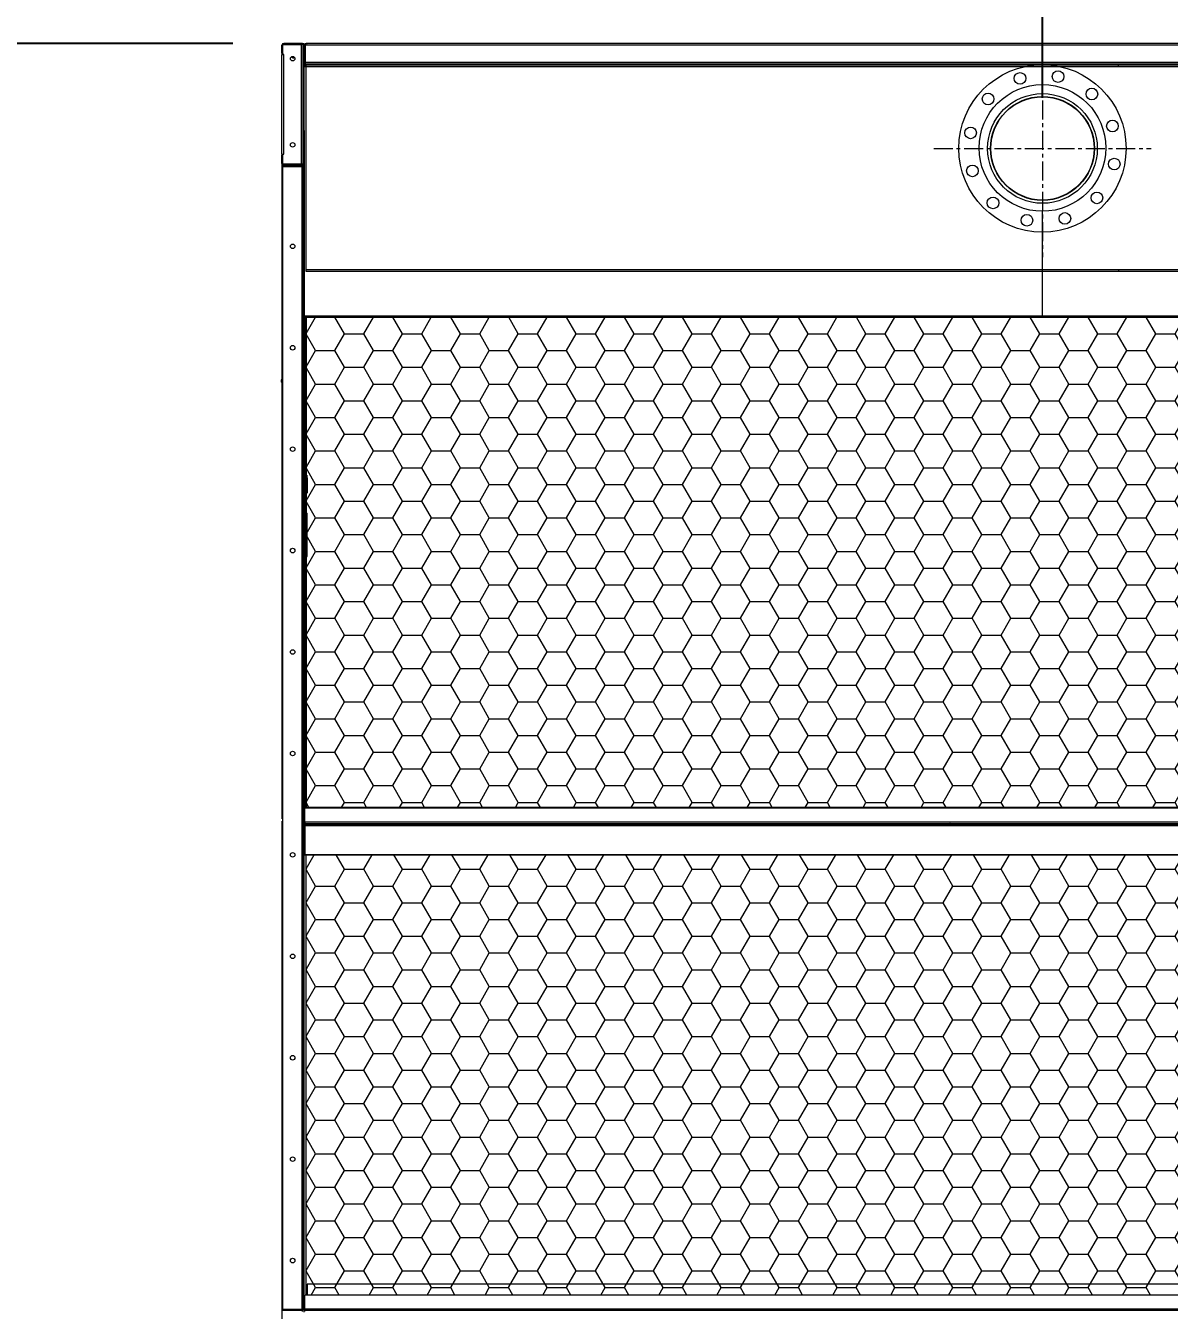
# Model space of a CAD drawing. Header units: millimetres. Extents: x 3692 to 33099, y 2878 to 23673.
# Drawn here: x 22514 to 24770, y 10119 to 12652 of the extents above; entities that cross this region are included whole.
import ezdxf

# ---------------------------------------------------------------- set-up
doc = ezdxf.new("R2010")
doc.units = ezdxf.units.MM
doc.linetypes.add('CENTER', pattern=[2, 1.25, -0.25, 0.25, -0.25])
doc.layers.add('center', color=1, linetype='CENTER')
doc.layers.add('냉각탑_dim', color=1, linetype='Continuous')
doc.styles.add('HY울릉도L', font='')
doc.styles.get('HY울릉도L').set_extended_font_data('HY울릉도L')
doc.dimstyles.new('성지DIM', dxfattribs={"dimtxt": 3.5, "dimasz": 3, "dimexe": 1, "dimexo": 2.5, "dimgap": 2, "dimtad": 1, "dimdec": 0, "dimzin": 3, "dimdsep": 46, "dimtxsty": 'HY울릉도L', "dimblk": 'ARCHTICK', "dimcen": -2, "dimclrd": 256, "dimclre": 256, "dimclrt": 7, "dimadec": 0, "dimazin": 0, "dimtfac": 1, "dimtdec": 0, "dimtofl": 0, "dimtmove": 0, "dimatfit": 3, "dimfxl": 1, "dimtolj": 1, "dimtzin": 0, "dimlwe": -1, "dimarcsym": 0})
pattern_1 = [(360, (-386679.848, -76944.73), (57.15, 32.9955677), [38.1, -76.2]), (120, (-386679.848, -76944.73), (-57.15, 32.995568), [38.1, -76.2]), (60, (-386679.848, -76944.73), (1e-07, 65.9911357), [-76.2, 38.1])]

# ---------------------------------------------------------------- blocks, each defined once
blk = doc.blocks.new('_ArchTick')
at = {"color": 0, "linetype": 'ByBlock', "const_width": 0.15}
blk.add_lwpolyline([(-0.5, -0.5), (0.5, 0.5)], dxfattribs=at)
blk = doc.blocks.new('*D329')
at = {"layer": 'Defpoints', "color": 0, "transparency": 16777216}
for p in [(23019.6, 13103.5), (23019.6, 12613.5), (24519.6, 12409.9)]:
    blk.add_point(p, dxfattribs=at)
at = {"layer": '냉각탑_dim', "transparency": 16777216}
for p, q in [((23019.6, 12713.5), (23019.6, 13143.5)), ((24519.6, 12509.9), (24519.6, 13143.5))]:
    blk.add_line(p, q, dxfattribs=at)
at = {"layer": '냉각탑_dim', "lineweight": -2, "transparency": 16777216}
blk.add_line((24519.6, 13103.5), (23019.6, 13103.5), dxfattribs=at)
at = {"layer": '냉각탑_dim', "lineweight": -2, "transparency": 16777216, "xscale": 120, "yscale": 120, "zscale": 120, "rotation": 180}
blk.add_blockref('_ArchTick', (23019.6, 13103.5), dxfattribs=at)
at = {"layer": '냉각탑_dim', "lineweight": -2, "transparency": 16777216, "xscale": 120, "yscale": 120, "zscale": 120}
blk.add_blockref('_ArchTick', (24519.6, 13103.5), dxfattribs=at)
at = {"layer": '냉각탑_dim', "color": 7, "transparency": 16777216, "insert": (23769.6, 13253.5), "char_height": 140, "attachment_point": 5, "style": 'HY울릉도L'}
blk.add_mtext('\\A1;1500', dxfattribs=at)
blk = doc.blocks.new('*D330')
at = {"layer": 'Defpoints', "color": 0, "transparency": 16777216}
for p in [(24519.6, 13103.5), (26019.6, 12615.2), (24519.6, 12409.9)]:
    blk.add_point(p, dxfattribs=at)
at = {"layer": '냉각탑_dim', "transparency": 16777216}
for p, q in [((24519.6, 12509.9), (24519.6, 13143.5)), ((26019.6, 12715.2), (26019.6, 13143.5))]:
    blk.add_line(p, q, dxfattribs=at)
at = {"layer": '냉각탑_dim', "lineweight": -2, "transparency": 16777216}
blk.add_line((26019.6, 13103.5), (24519.6, 13103.5), dxfattribs=at)
at = {"layer": '냉각탑_dim', "lineweight": -2, "transparency": 16777216, "xscale": 120, "yscale": 120, "zscale": 120, "rotation": 180}
blk.add_blockref('_ArchTick', (24519.6, 13103.5), dxfattribs=at)
at = {"layer": '냉각탑_dim', "lineweight": -2, "transparency": 16777216, "xscale": 120, "yscale": 120, "zscale": 120}
blk.add_blockref('_ArchTick', (26019.6, 13103.5), dxfattribs=at)
at = {"layer": '냉각탑_dim', "color": 7, "transparency": 16777216, "insert": (25269.6, 13253.5), "char_height": 140, "attachment_point": 5, "style": 'HY울릉도L'}
blk.add_mtext('\\A1;1500', dxfattribs=at)
blk = doc.blocks.new('*D338')
at = {"layer": 'Defpoints', "color": 0, "transparency": 16777216}
for p in [(23019.6, 13717.8), (23019.6, 12613.5), (26019.6, 12613.5)]:
    blk.add_point(p, dxfattribs=at)
at = {"layer": '냉각탑_dim', "transparency": 16777216}
for p, q in [((23019.6, 12713.5), (23019.6, 13757.8)), ((26019.6, 12713.5), (26019.6, 13757.8))]:
    blk.add_line(p, q, dxfattribs=at)
at = {"layer": '냉각탑_dim', "lineweight": -2, "transparency": 16777216}
blk.add_line((26019.6, 13717.8), (23019.6, 13717.8), dxfattribs=at)
at = {"layer": '냉각탑_dim', "lineweight": -2, "transparency": 16777216, "xscale": 120, "yscale": 120, "zscale": 120, "rotation": 180}
blk.add_blockref('_ArchTick', (23019.6, 13717.8), dxfattribs=at)
at = {"layer": '냉각탑_dim', "lineweight": -2, "transparency": 16777216, "xscale": 120, "yscale": 120, "zscale": 120}
blk.add_blockref('_ArchTick', (26019.6, 13717.8), dxfattribs=at)
at = {"layer": '냉각탑_dim', "color": 7, "transparency": 16777216, "insert": (24519.6, 13867.8), "char_height": 140, "attachment_point": 5, "style": 'HY울릉도L'}
blk.add_mtext('\\A1;3000', dxfattribs=at)
blk = doc.blocks.new('*D339')
at = {"layer": 'Defpoints', "color": 0, "transparency": 16777216}
for p in [(23023, 12616.9), (22289.1, 9616.9), (23023, 9616.9)]:
    blk.add_point(p, dxfattribs=at)
at = {"layer": '냉각탑_dim', "transparency": 16777216}
for p, q in [((22923, 12616.9), (22249.1, 12616.9)), ((22923, 9616.9), (22249.1, 9616.9))]:
    blk.add_line(p, q, dxfattribs=at)
at = {"layer": '냉각탑_dim', "lineweight": -2, "transparency": 16777216}
blk.add_line((22289.1, 12616.9), (22289.1, 9616.9), dxfattribs=at)
at = {"layer": '냉각탑_dim', "lineweight": -2, "transparency": 16777216, "xscale": 120, "yscale": 120, "zscale": 120}
for p, rotation in [((22289.1, 12616.9), 90), ((22289.1, 9616.9), 270)]:
    blk.add_blockref('_ArchTick', p, dxfattribs=dict(at, rotation=rotation))
at = {"layer": '냉각탑_dim', "color": 7, "transparency": 16777216, "insert": (22139.1, 11116.9), "char_height": 140, "attachment_point": 5, "rotation": 90, "style": 'HY울릉도L'}
blk.add_mtext('\\A1;3000', dxfattribs=at)
blk = doc.blocks.new('2')
at = {"lineweight": 20}
h = blk.add_hatch(dxfattribs=at)
h.set_pattern_fill('HONEY', scale=12)
h.set_pattern_definition(pattern_1)
h.paths.add_polyline_path([(23067, 12077.2), (23067, 11110.6), (25977.6, 11110.6), (25977.6, 12077.2)])
h = blk.add_hatch(dxfattribs=at)
h.set_pattern_fill('HONEY', scale=12)
h.set_pattern_definition(pattern_1)
h.paths.add_polyline_path([(23067, 11017.3), (23067, 10149), (25977.6, 10149), (25977.6, 11017.3)])
at = {"color": 7, "lineweight": 20, "ltscale": 0.014667}
for p, q in [((23058.2, 12616.9), (23023, 12616.9)), ((23023, 12616.9), (23058.2, 12616.9)), ((23058.2, 12614.9), (23023, 12614.9)), ((23023, 12378.9), (23058.2, 12378.9)), ((23058.2, 12378.9), (23023, 12378.9)), ((23023, 12376.9), (23058.2, 12376.9))]:
    blk.add_line(p, q, dxfattribs=at)
at = {"color": 7, "lineweight": 20, "ltscale": 0.000374085}
blk.add_line((23025, 12614), (23025, 12614.9), dxfattribs=at)
at = {"color": 7, "lineweight": 20, "ltscale": 0.000833263}
blk.add_line((23058.2, 12616.9), (23060.2, 12616.9), dxfattribs=at)
at = {"color": 7, "lineweight": 20, "ltscale": 0.000375}
for p, q in [((23058.2, 12614), (23058.2, 12614.9)), ((23064.8, 12573.2), (23064.8, 12574.1)), ((23058.2, 12379.8), (23058.2, 12378.9))]:
    blk.add_line(p, q, dxfattribs=at)
at = {"color": 7, "lineweight": 20, "ltscale": 0.001002}
for p, q in [((23060.6, 12614.9), (23058.2, 12614.9)), ((23060.6, 12378.9), (23058.2, 12378.9))]:
    blk.add_line(p, q, dxfattribs=at)
at = {"color": 7, "lineweight": 20, "ltscale": 0.000448698}
for p, q in [((23060.9, 12615.5), (23060.1, 12614.9)), ((23060.9, 12378.2), (23060.1, 12378.9))]:
    blk.add_line(p, q, dxfattribs=at)
at = {"color": 7, "lineweight": 20, "ltscale": 0.000272626}
blk.add_line((23060.2, 12616.9), (23060.2, 12616.2), dxfattribs=at)
at = {"color": 7, "lineweight": 20, "ltscale": 0.000736965}
blk.add_line((23062.9, 12615.2), (23061.2, 12615.2), dxfattribs=at)
at = {"color": 7, "lineweight": 20, "ltscale": 0.000414935}
for p, q in [((23062.6, 12615.9), (23061.9, 12615.2)), ((23065.3, 12615.2), (23064.6, 12615.9))]:
    blk.add_line(p, q, dxfattribs=at)
at = {"color": 7, "lineweight": 20, "ltscale": 0.000125672}
blk.add_line((23063.9, 12614.9), (23063.6, 12614.9), dxfattribs=at)
at = {"color": 7, "lineweight": 20, "ltscale": 0.00012559}
blk.add_line((23063.9, 12614.9), (23063.6, 12614.9), dxfattribs=at)
at = {"color": 7, "lineweight": 20, "ltscale": 0.000562231}
blk.add_line((23063.6, 12613.5), (23063.6, 12614.9), dxfattribs=at)
at = {"color": 7, "lineweight": 20, "ltscale": 0.001131}
blk.add_line((23065.3, 12613.5), (23065.3, 12616.2), dxfattribs=at)
at = {"color": 7, "lineweight": 20, "ltscale": 4.99865e-05}
blk.add_line((23066.9, 12616.9), (23067, 12616.9), dxfattribs=at)
at = {"color": 7, "lineweight": 20, "ltscale": 1.75167e-05}
blk.add_line((23067, 12616.9), (23067, 12616.9), dxfattribs=at)
at = {"color": 7, "lineweight": 20}
for p, q in [((25972.2, 12616.9), (23067, 12616.9)), ((25973.9, 12613.5), (23065.3, 12613.5)), ((23065.3, 12580.3), (25973.9, 12580.3)), ((23065.3, 12576.9), (25973.9, 12576.9)), ((23067, 12574.9), (25972.2, 12574.9)), ((23067, 12571.5), (25972.2, 12571.5)), ((24613.6, 12575.3), (23275.2, 12575.3)), ((23020.8, 12373.5), (23020.8, 10120.3)), ((23058.8, 12378.9), (23058.8, 10120.3)), ((23061.6, 12380.3), (23061.6, 10121.7)), ((25977.6, 12170.5), (23067, 12170.5)), ((25977.6, 12167.3), (23067, 12167.3)), ((23058.8, 12077.2), (25977.6, 12077.2)), ((23061.6, 12079.7), (25977.6, 12079.7)), ((25534, 11109), (23065.2, 11109)), ((25534, 11110.6), (23069.6, 11110.6)), ((23065, 11081.9), (25974.2, 11081.9)), ((23065, 11074.6), (25974.2, 11074.6)), ((23066.4, 11078.9), (25972.8, 11078.9)), ((23066.4, 11077.2), (25972.8, 11077.2)), ((23065, 11017.3), (25974.2, 11017.3)), ((23065, 11017.2), (25974.2, 11017.2)), ((25974.2, 11017), (23065, 11017)), ((25534, 10170.6), (23069.6, 10170.6)), ((25534, 10149), (23065.2, 10149)), ((23065, 10121.9), (25974.2, 10121.9)), ((23066.4, 10118.9), (25972.8, 10118.9))]:
    blk.add_line(p, q, dxfattribs=at)
at = {"color": 7, "lineweight": 20, "ltscale": 1.55221e-05}
blk.add_line((23067, 12616.9), (23067, 12616.9), dxfattribs=at)
at = {"color": 7, "lineweight": 20, "ltscale": 4.33485e-05}
blk.add_line((23068.9, 12616.9), (23069, 12616.9), dxfattribs=at)
at = {"color": 7, "lineweight": 20, "ltscale": 4.06755e-05}
blk.add_line((23068.9, 12616.9), (23069, 12616.9), dxfattribs=at)
at = {"color": 7, "lineweight": 20, "ltscale": 3.95576e-05}
blk.add_line((23068.9, 12616.9), (23069, 12616.9), dxfattribs=at)
at = {"color": 7, "lineweight": 20, "ltscale": 3.00579e-05}
blk.add_line((23069, 12616.9), (23069, 12616.9), dxfattribs=at)
at = {"color": 7, "lineweight": 20, "ltscale": 1.78003e-05}
blk.add_line((23069, 12616.9), (23069, 12616.9), dxfattribs=at)
at = {"color": 7, "lineweight": 20, "ltscale": 1.24791e-05}
blk.add_line((23069, 12616.9), (23069, 12616.9), dxfattribs=at)
at = {"color": 7, "lineweight": 20, "ltscale": 2.871e-05}
blk.add_line((23069, 12616.9), (23069, 12616.9), dxfattribs=at)
at = {"color": 7, "lineweight": 20, "ltscale": 0.006917}
for p, q in [((23019.6, 12596.9), (23019.6, 12613.5)), ((23019.6, 12596.9), (23019.6, 12613.5)), ((23019.6, 12396.9), (23019.6, 12380.3)), ((23019.6, 12380.3), (23019.6, 12396.9))]:
    blk.add_line(p, q, dxfattribs=at)
at = {"color": 7, "lineweight": 20, "ltscale": 0.000833333}
for p, q in [((23019.6, 12596.9), (23021.6, 12596.9)), ((23019.6, 12594.9), (23021.6, 12594.9)), ((23063.6, 12573.2), (23065.6, 12573.2)), ((23063.6, 12571.5), (23065.6, 12571.5)), ((23019.6, 12396.9), (23021.6, 12396.9)), ((23019.6, 12396.9), (23021.6, 12396.9)), ((23065.6, 11736.2), (23063.6, 11736.2)), ((23065.6, 11734.6), (23063.6, 11734.6))]:
    blk.add_line(p, q, dxfattribs=at)
at = {"color": 7, "lineweight": 20, "ltscale": 0.081667}
for p, q in [((23019.6, 12398.9), (23019.6, 12594.9)), ((23023, 12398.9), (23023, 12594.9))]:
    blk.add_line(p, q, dxfattribs=at)
at = {"color": 7, "lineweight": 20, "ltscale": 0.007958}
for p, q in [((23021.6, 12594.9), (23021.6, 12614)), ((23021.6, 12379.8), (23021.6, 12398.9))]:
    blk.add_line(p, q, dxfattribs=at)
at = {"color": 7, "lineweight": 20, "ltscale": 0.01525}
for p, q in [((23058.2, 12614), (23021.6, 12614)), ((23021.6, 12379.8), (23058.2, 12379.8))]:
    blk.add_line(p, q, dxfattribs=at)
at = {"color": 7, "lineweight": 20, "ltscale": 0.000583333}
for p, q in [((23023, 12594.9), (23021.6, 12594.9)), ((23021.6, 12398.9), (23023, 12398.9)), ((23063.6, 11081.7), (23065, 11081.7)), ((23063.6, 11074.4), (23065, 11074.4)), ((23021.2, 10118.9), (23021.2, 10120.3)), ((23058.8, 10118.9), (23058.8, 10120.3)), ((23063.6, 10121.7), (23065, 10121.7))]:
    blk.add_line(p, q, dxfattribs=at)
at = {"color": 7, "lineweight": 20, "ltscale": 0.097583}
blk.add_line((23058.2, 12379.8), (23058.2, 12614), dxfattribs=at)
at = {"color": 7, "lineweight": 20, "ltscale": 8.05106e-06}
blk.add_line((23061.6, 12613.5), (23061.6, 12613.5), dxfattribs=at)
blk.add_line((23061.6, 12613.5), (23061.6, 12613.5), dxfattribs=at)
at = {"color": 7, "lineweight": 20, "ltscale": 0.097167}
blk.add_line((23061.6, 12380.3), (23061.6, 12613.5), dxfattribs=at)
at = {"color": 7, "lineweight": 20, "ltscale": 0.013833}
for p, q in [((23063.6, 12613.5), (23063.6, 12580.3)), ((23065.3, 12613.5), (23065.3, 12580.3))]:
    blk.add_line(p, q, dxfattribs=at)
at = {"color": 7, "lineweight": 20, "ltscale": 0.000708333}
for p, q in [((23065.3, 12613.5), (23063.6, 12613.5)), ((23063.6, 12573.2), (23063.6, 12571.5)), ((23065.6, 12573.2), (23065.6, 12571.5)), ((23067, 11078.9), (23067, 11077.2)), ((23093.6, 11077.2), (23093.6, 11078.9)), ((24223.1, 11077.2), (24223.1, 11078.9)), ((24226.5, 11077.2), (24226.5, 11078.9)), ((24244.7, 11077.2), (24244.7, 11078.9)), ((24248.1, 11077.2), (24248.1, 11078.9))]:
    blk.add_line(p, q, dxfattribs=at)
at = {"color": 7, "lineweight": 20, "ltscale": 0.000833337}
blk.add_line((23063.6, 12571.5), (23061.6, 12571.5), dxfattribs=at)
at = {"color": 7, "lineweight": 20, "ltscale": 0.053167}
blk.add_line((23061.6, 12571.5), (23061.6, 12443.9), dxfattribs=at)
at = {"color": 7, "lineweight": 20, "ltscale": 0.000561904}
blk.add_line((23063.6, 12578.9), (23063.6, 12580.2), dxfattribs=at)
at = {"color": 7, "lineweight": 20, "ltscale": 0.000125435}
blk.add_line((23063.9, 12578.9), (23063.6, 12578.9), dxfattribs=at)
at = {"color": 7, "lineweight": 20, "ltscale": 0.002375}
blk.add_line((23063.6, 12573.2), (23063.6, 12578.9), dxfattribs=at)
at = {"color": 7, "lineweight": 20, "ltscale": 0.000707554}
blk.add_line((23063.6, 12576.9), (23065.3, 12576.9), dxfattribs=at)
at = {"color": 7, "lineweight": 20, "ltscale": 0.000707705}
blk.add_line((23063.6, 12574.9), (23065.3, 12574.9), dxfattribs=at)
at = {"color": 7, "lineweight": 20, "ltscale": 0.142705}
for p, q in [((23063.6, 12229), (23063.6, 12571.5)), ((23067, 12167.3), (23067, 12571.5))]:
    blk.add_line(p, q, dxfattribs=at)
at = {"color": 7, "lineweight": 20, "ltscale": 0.001417}
for p, q in [((23067, 12571.5), (23063.6, 12571.5)), ((23065.3, 12580.3), (23065.3, 12576.9)), ((23067, 12571.5), (23067, 12574.9)), ((24669.6, 12571.5), (24669.6, 12574.9)), ((23019.6, 12398.9), (23023, 12398.9))]:
    blk.add_line(p, q, dxfattribs=at)
at = {"color": 7, "lineweight": 20, "ltscale": 0.00075}
blk.add_line((23066.6, 12574.1), (23064.8, 12574.1), dxfattribs=at)
at = {"color": 7, "lineweight": 20, "ltscale": 5.91962e-05}
blk.add_line((23065.1, 12574.1), (23065, 12574.2), dxfattribs=at)
at = {"color": 7, "lineweight": 20, "ltscale": 0.000832499}
blk.add_line((23065.3, 12576.9), (23065.3, 12574.9), dxfattribs=at)
at = {"color": 7, "lineweight": 20, "ltscale": 0.000333342}
blk.add_line((23065.3, 12574.9), (23065.3, 12574.1), dxfattribs=at)
at = {"color": 7, "lineweight": 20, "ltscale": 0.000708193}
blk.add_line((23065.3, 12574.9), (23067, 12574.9), dxfattribs=at)
at = {"color": 7, "lineweight": 20, "ltscale": 0.000166667}
blk.add_line((23067, 12574.1), (23066.6, 12574.1), dxfattribs=at)
at = {"color": 7, "lineweight": 20, "ltscale": 5.54767e-06}
blk.add_line((23067, 12574.9), (23067, 12574.9), dxfattribs=at)
at = {"color": 7, "lineweight": 20, "ltscale": 1.09406e-05}
blk.add_line((23067, 12574.9), (23067, 12574.9), dxfattribs=at)
at = {"color": 7, "lineweight": 20, "ltscale": 0.00067235}
blk.add_line((23100.2, 12575.3), (23100.2, 12576.9), dxfattribs=at)
at = {"color": 7, "lineweight": 20, "ltscale": 0.043924}
blk.add_line((23205.6, 12575.3), (23100.2, 12575.3), dxfattribs=at)
at = {"color": 7, "lineweight": 20, "ltscale": 0.000160787}
blk.add_line((23100.2, 12574.9), (23100.2, 12575.3), dxfattribs=at)
at = {"color": 7, "lineweight": 20, "ltscale": 0.001149}
for p, q in [((23204.1, 12576.9), (23206, 12574.9)), ((23211.3, 12576.9), (23213.2, 12574.9)), ((23226.7, 12574.9), (23224.8, 12576.9)), ((23252.4, 12576.9), (23254.3, 12574.9)), ((23267.8, 12574.9), (23265.9, 12576.9)), ((23275, 12574.9), (23273.1, 12576.9)), ((23275.6, 12574.9), (23273.7, 12576.9))]:
    blk.add_line(p, q, dxfattribs=at)
at = {"color": 7, "lineweight": 20, "ltscale": 5.44556e-06}
blk.add_line((23937.2, 12574.9), (23937.2, 12574.9), dxfattribs=at)
at = {"color": 7, "lineweight": 20, "ltscale": 9.52934e-06}
blk.add_line((23937.3, 12574.9), (23937.2, 12574.9), dxfattribs=at)
at = {"color": 7, "lineweight": 20, "ltscale": 5.46643e-06}
blk.add_line((23945.5, 12574.9), (23945.5, 12574.9), dxfattribs=at)
at = {"color": 7, "lineweight": 20, "ltscale": 9.52935e-06}
blk.add_line((23945.5, 12574.9), (23945.5, 12574.9), dxfattribs=at)
at = {"color": 7, "lineweight": 20, "ltscale": 0.00083348}
blk.add_line((24463.6, 12574.9), (24463.6, 12576.9), dxfattribs=at)
at = {"color": 7, "lineweight": 20, "ltscale": 0.014833}
blk.add_line((24519.6, 12535.9), (24519.6, 12571.5), dxfattribs=at)
at = {"color": 7, "lineweight": 20, "ltscale": 0.000833201}
blk.add_line((23061.6, 12443.9), (23063.6, 12443.9), dxfattribs=at)
at = {"color": 7, "lineweight": 20, "ltscale": 0.403744}
blk.add_line((23063.6, 12445.1), (23063.6, 11736.2), dxfattribs=at)
at = {"color": 7, "lineweight": 20, "ltscale": 0.352083}
blk.add_line((23019.6, 12398.9), (23019.6, 11953.9), dxfattribs=at)
at = {"color": 7, "lineweight": 20, "ltscale": 0.000500046}
for p, q in [((23020.8, 12373.5), (23019.6, 12373.5)), ((23020.8, 10120.3), (23019.6, 10120.3))]:
    blk.add_line(p, q, dxfattribs=at)
at = {"color": 7, "lineweight": 20, "ltscale": 0.015833}
for p, q in [((23058.8, 12373.5), (23020.8, 12373.5)), ((23058.8, 10120.3), (23020.8, 10120.3))]:
    blk.add_line(p, q, dxfattribs=at)
at = {"color": 7, "lineweight": 20, "ltscale": 0.015667}
for p, q in [((23021.2, 12374.9), (23058.8, 12374.9)), ((23021.2, 10118.9), (23058.8, 10118.9))]:
    blk.add_line(p, q, dxfattribs=at)
at = {"color": 7, "lineweight": 20, "ltscale": 0.000583334}
for p, q in [((23021.2, 12374.9), (23021.2, 12373.5)), ((23058.8, 12374.9), (23058.8, 12373.5))]:
    blk.add_line(p, q, dxfattribs=at)
at = {"color": 7, "lineweight": 20, "ltscale": 0.000957772}
blk.add_line((23021.6, 12374.9), (23021.6, 12377.2), dxfattribs=at)
at = {"color": 7, "lineweight": 20, "ltscale": 0.000375915}
blk.add_line((23025, 12378.9), (23025, 12379.8), dxfattribs=at)
at = {"color": 7, "lineweight": 20, "ltscale": 0.000832784}
blk.add_line((23025, 12374.9), (23025, 12376.9), dxfattribs=at)
at = {"color": 7, "lineweight": 20, "ltscale": 0.000912135}
for p, q in [((23058.8, 12373.5), (23061, 12373.5)), ((23061, 10120.3), (23058.8, 10120.3))]:
    blk.add_line(p, q, dxfattribs=at)
at = {"color": 7, "lineweight": 20, "ltscale": 0.001261}
blk.add_line((23060.2, 12374.5), (23060.2, 12377.5), dxfattribs=at)
at = {"color": 7, "lineweight": 20, "ltscale": 0.000341711}
for p, q in [((23060.8, 12374.1), (23060.2, 12373.5)), ((23064.4, 11079.7), (23065, 11080.3)), ((23064.4, 11076.4), (23065, 11075.8)), ((23060.8, 10119.7), (23060.2, 10120.3)), ((23064.4, 10119.7), (23065, 10120.3))]:
    blk.add_line(p, q, dxfattribs=at)
at = {"color": 7, "lineweight": 20, "ltscale": 1.56939e-05}
blk.add_line((23061.6, 12380.2), (23061.6, 12380.3), dxfattribs=at)
at = {"color": 7, "lineweight": 20, "ltscale": 8.33834e-06}
blk.add_line((23061.6, 12380.3), (23061.6, 12380.3), dxfattribs=at)
at = {"color": 7, "lineweight": 20, "ltscale": 3.11303e-05}
blk.add_line((23061.6, 12372.2), (23061.6, 12372.1), dxfattribs=at)
at = {"color": 7, "lineweight": 20, "ltscale": 3.11304e-05}
blk.add_line((23061.6, 12372.2), (23061.6, 12372.1), dxfattribs=at)
at = {"color": 7, "lineweight": 20, "ltscale": 8.83136e-06}
blk.add_line((23061.6, 12372.1), (23061.6, 12372.1), dxfattribs=at)
at = {"color": 7, "lineweight": 20, "ltscale": 8.87683e-06}
blk.add_line((23061.6, 12372.1), (23061.6, 12372.1), dxfattribs=at)
at = {"color": 7, "lineweight": 20, "ltscale": 1.44681e-05}
blk.add_line((23061.6, 12372.1), (23061.6, 12372.1), dxfattribs=at)
at = {"color": 7, "lineweight": 20, "ltscale": 0.024121}
blk.add_line((24519.6, 12228), (24519.6, 12285.9), dxfattribs=at)
at = {"color": 7, "lineweight": 20, "ltscale": 0.036483}
blk.add_line((24519.6, 12079.7), (24519.6, 12244.9), dxfattribs=at)
at = {"color": 7, "lineweight": 20, "ltscale": 0.001354}
blk.add_line((24669.6, 12170.5), (24669.6, 12167.3), dxfattribs=at)
at = {"color": 7, "lineweight": 20, "ltscale": 0.392019}
blk.add_line((23065.6, 12079.7), (23065.6, 11736.2), dxfattribs=at)
at = {"color": 7, "lineweight": 20, "ltscale": 0.363192}
blk.add_line((23067, 12079.7), (23067, 11605.4), dxfattribs=at)
at = {"color": 7, "lineweight": 20, "ltscale": 0.002167}
for p, q in [((23018, 11953.9), (23018, 11948.7)), ((23069.1, 11760.2), (23069.1, 11765.4)), ((23069.1, 11735.6), (23069.1, 11730.4))]:
    blk.add_line(p, q, dxfattribs=at)
at = {"color": 7, "lineweight": 20, "ltscale": 0.000666667}
for p, q in [((23019.6, 11953.9), (23018, 11953.9)), ((23019.6, 11948.7), (23018, 11948.7)), ((23063.6, 11110.9), (23065.2, 11110.9))]:
    blk.add_line(p, q, dxfattribs=at)
at = {"color": 7, "lineweight": 20, "ltscale": 0.441833}
blk.add_line((23019.6, 11948.7), (23019.6, 11088.3), dxfattribs=at)
at = {"color": 7, "lineweight": 20, "ltscale": 0.01025}
blk.add_line((23069.1, 11760.2), (23069.1, 11735.6), dxfattribs=at)
at = {"color": 7, "lineweight": 20, "ltscale": 0.000658263}
blk.add_line((23063.6, 11736.2), (23063.6, 11734.6), dxfattribs=at)
at = {"color": 7, "lineweight": 20, "ltscale": 0.259889}
blk.add_line((23063.6, 11110.9), (23063.6, 11734.6), dxfattribs=at)
at = {"color": 7, "lineweight": 20, "ltscale": 0.001329}
blk.add_line((23065.6, 11736.2), (23065.6, 11733), dxfattribs=at)
at = {"color": 7, "lineweight": 20, "ltscale": 0.260664}
blk.add_line((23065.6, 11109), (23065.6, 11734.6), dxfattribs=at)
at = {"color": 7, "lineweight": 20, "ltscale": 0.047917}
for p, q in [((23065.9, 11605.4), (23065.9, 11690.4)), ((23069.1, 11605.4), (23069.1, 11690.4))]:
    blk.add_line(p, q, dxfattribs=at)
at = {"color": 7, "lineweight": 20, "ltscale": 0.001333}
for p, q in [((23065.9, 11690.4), (23069.1, 11690.4)), ((23065.9, 11605.4), (23069.1, 11605.4))]:
    blk.add_line(p, q, dxfattribs=at)
at = {"color": 7, "lineweight": 20, "ltscale": 0.242234}
blk.add_line((23067, 11690.4), (23067, 11109), dxfattribs=at)
at = {"color": 7, "lineweight": 20, "ltscale": 0.012167}
for p, q in [((23063.6, 11081.7), (23063.6, 11110.9)), ((23063.6, 11045.2), (23063.6, 11074.4)), ((23063.6, 10121.7), (23063.6, 10150.9))]:
    blk.add_line(p, q, dxfattribs=at)
at = {"color": 7, "lineweight": 20, "ltscale": 0.01129}
for p, q in [((23065, 11081.9), (23065, 11109)), ((23065, 10121.9), (23065, 10149))]:
    blk.add_line(p, q, dxfattribs=at)
at = {"color": 7, "lineweight": 20, "ltscale": 0.000666714}
blk.add_line((23069.6, 11110.6), (23069.6, 11109), dxfattribs=at)
at = {"color": 7, "lineweight": 20, "ltscale": 0.44375}
blk.add_line((23019.6, 11083.1), (23019.6, 10018.1), dxfattribs=at)
at = {"color": 7, "lineweight": 20, "ltscale": 0.003004}
blk.add_line((23063.6, 11074.4), (23063.6, 11081.6), dxfattribs=at)
at = {"color": 7, "lineweight": 20, "ltscale": 0.000967409}
for p, q in [((23065, 11079.6), (23065, 11081.9)), ((23065, 10119.6), (23065, 10121.9))]:
    blk.add_line(p, q, dxfattribs=at)
at = {"color": 7, "lineweight": 20, "ltscale": 0.000849957}
blk.add_line((23065, 11076.7), (23065, 11074.6), dxfattribs=at)
at = {"color": 7, "lineweight": 20, "ltscale": 0.023877}
blk.add_line((23065, 11074.6), (23065, 11017.3), dxfattribs=at)
at = {"color": 7, "lineweight": 20, "ltscale": 0.000805508}
blk.add_line((23065.6, 11077.1), (23065.6, 11079), dxfattribs=at)
at = {"color": 7, "lineweight": 20, "ltscale": 4.78227e-06}
blk.add_line((23066.4, 11077.2), (23066.4, 11077.2), dxfattribs=at)
at = {"color": 7, "lineweight": 20, "ltscale": 0.001029}
for p, q in [((24337.4, 11078.9), (24335.6, 11077.2)), ((24401.5, 11077.2), (24403.3, 11078.9)), ((24409.1, 11077.2), (24410.9, 11078.9))]:
    blk.add_line(p, q, dxfattribs=at)
at = {"color": 7, "lineweight": 20, "ltscale": 0.001028}
for p, q in [((24338.3, 11078.9), (24336.5, 11077.2)), ((24345.8, 11078.9), (24344, 11077.2)), ((24358.3, 11077.2), (24360.1, 11078.9)), ((24389.1, 11078.9), (24387.3, 11077.2))]:
    blk.add_line(p, q, dxfattribs=at)
at = {"color": 7, "lineweight": 20, "ltscale": 0.372625}
blk.add_line((23063.6, 10150.9), (23063.6, 11045.2), dxfattribs=at)
at = {"color": 7, "lineweight": 20, "ltscale": 0.000583332}
blk.add_line((23063.6, 11045.2), (23065, 11045.2), dxfattribs=at)
at = {"color": 7, "lineweight": 20, "ltscale": 5.81038e-05}
blk.add_line((23065, 11017), (23065, 11017.3), dxfattribs=at)
at = {"color": 7, "lineweight": 20, "ltscale": 0.009}
blk.add_line((23069.6, 10170.6), (23069.6, 10149), dxfattribs=at)
at = {"color": 7, "lineweight": 20, "ltscale": 0.00126}
blk.add_line((23060.2, 10116.2), (23060.2, 10119.3), dxfattribs=at)
at = {"color": 7, "lineweight": 20, "ltscale": 1.84442e-05}
blk.add_line((23061.6, 10121.6), (23061.6, 10121.7), dxfattribs=at)
at = {"color": 7, "lineweight": 20, "ltscale": 1.85381e-05}
blk.add_line((23061.6, 10121.6), (23061.6, 10121.7), dxfattribs=at)
at = {"color": 7, "lineweight": 20, "ltscale": 2.99318e-05}
blk.add_line((23061.6, 10121.6), (23061.6, 10121.7), dxfattribs=at)
blk.add_line((23061.6, 10121.6), (23061.6, 10121.7), dxfattribs=at)
at = {"color": 7, "lineweight": 20, "ltscale": 1.47704e-05}
blk.add_line((23061.6, 10121.6), (23061.6, 10121.7), dxfattribs=at)
at = {"color": 7, "lineweight": 20, "ltscale": 0.002815}
blk.add_line((23063.6, 10114.9), (23063.6, 10121.6), dxfattribs=at)
at = {"color": 7, "lineweight": 20, "ltscale": 0.000881921}
blk.add_line((23065.6, 10116.9), (23065.6, 10119), dxfattribs=at)
at = {"color": 0, "lineweight": 20}
for points in [[(23067, 12077.2), (25977.6, 12077.2), (25977.6, 11110.6), (23067, 11110.6)], [(23067, 11017.3), (25977.6, 11017.3), (25977.6, 10149), (23067, 10149)]]:
    blk.add_lwpolyline(points, close=True, dxfattribs=at)
at = {"color": 7, "lineweight": 20}
for centre, radius in [((23040.6, 12586.9), 4.5), ((24519.6, 12409.9), 165), ((24475.4, 12548), 11.5), ((24550.4, 12551.6), 11.5), ((24519.6, 12410.9), 125), ((24412.3, 12507.4), 11.5), ((24519.6, 12409.9), 108.2), ((24617.1, 12517.2), 11.5), ((24519.6, 12409.9), 102.5), ((24519.6, 12409.9), 101.8), ((24657.7, 12454.1), 11.5), ((24377.9, 12440.6), 11.5), ((23040.6, 12416.9), 4.5), ((24661.3, 12379.1), 11.5), ((24381.5, 12365.7), 11.5), ((24422.1, 12302.5), 11.5), ((24627, 12312.4), 11.5), ((24488.9, 12268.2), 11.5), ((24563.8, 12271.8), 11.5), ((23040.6, 12216.9), 4.5), ((23040.6, 12016.9), 4.5), ((23040.6, 12016.9), 4.5), ((23040.6, 11816.9), 4.5), ((23040.6, 11816.9), 4.5), ((23040.6, 11616.9), 4.5), ((23040.6, 11616.9), 4.5), ((23040.6, 11416.9), 4.5), ((23040.6, 11216.9), 4.5), ((23040.6, 11016.9), 4.5), ((23040.6, 10816.9), 4.5), ((23040.6, 10616.9), 4.5), ((23040.6, 10416.9), 4.5), ((23040.6, 10216.9), 4.5)]:
    blk.add_circle(centre, radius, dxfattribs=at)
for centre, radius, start, end in [((23023, 12613.5), 3.4, 90, 180), ((23023, 12613.5), 3.4, 90, 180), ((23023, 12613.5), 1.4, 90, 159.0752), ((23058.2, 12613.5), 3.4, 37.0589, 90), ((23058.2, 12613.5), 3.4, 0, 90), ((23060.2, 12613.5), 3.4, 0.7421, 90), ((23067, 12613.5), 3.4, 90, 180), ((23937.2, 12613.5), 3.4, 89.1059, 90), ((23945.5, 12613.5), 3.4, 90, 90.8941), ((24665.7, 12613.5), 3.4, 89.1059, 90), ((24674, 12613.5), 3.4, 90, 90.8941), ((23042.6, 12592.9), 4.5, 206.2136, 296.9187), ((23042.6, 12592.9), 3, 210.8421, 292.3085), ((23067, 12580.3), 3.4, 180, 240), ((23067, 12571.5), 3.4, 130.3202, 150.009), ((23067, 12571.5), 3.4, 120.0016, 130.1223), ((23023, 12380.3), 3.4, 180, 270), ((23022.4, 12372.1), 2.8, 115.3772, 150), ((23023, 12380.3), 1.4, 200.9374, 270), ((23023, 12380.3), 1.4, 200.9249, 270), ((23058.2, 12380.3), 3.4, 270, 0), ((23058.8, 12372.1), 2.8, 0, 90), ((23074.3, 11760.2), 5.2, 90, 90.117), ((23066.4, 11081.7), 2.8, 180, 270), ((23066.4, 11074.4), 2.8, 90, 180), ((23022.4, 10121.7), 2.8, 210, 244.6228), ((23058.8, 10121.7), 2.8, 270, 0), ((23066.4, 10121.7), 2.8, 180, 270)]:
    blk.add_arc(centre, radius, start, end, dxfattribs=at)
for centre, major_axis, start_param, end_param in [((23067, 11733), (1.4, 0), 3.141593, 3.808775), ((23067, 11733), (3.4, 0), 4.287999, 4.382994), ((23067, 11731.5), (-3.4, 0), 5.041784, 5.136779), ((23067, 11731.4), (1.4, 0), 3.141593, 3.808775)]:
    blk.add_ellipse(centre, major_axis=major_axis, ratio=0.087156, start_param=start_param, end_param=end_param, dxfattribs=at)
for points, knots in [([(23060.6, 12614.9), (23061, 12614.6), (23061.2, 12614.4), (23061.5, 12614.1), (23061.6, 12613.8), (23061.6, 12613.6), (23061.6, 12613.5), (23061.6, 12613.5), (23061.6, 12613.5)], [0, 0, 0, 0, 0, 0, 4.644554, 4.644554, 4.644554, 5.125492, 5.125492, 5.125492, 5.125492, 5.125492, 5.125492]), ([(23061.6, 12443.9), (23061.6, 12444), (23061.7, 12444.1), (23061.7, 12444.2), (23062, 12444.4), (23062.5, 12444.7), (23062.8, 12444.8), (23063.2, 12444.9), (23063.6, 12445.1)], [0, 0, 0, 0, 0, 0, 2.034087, 2.034087, 2.034087, 5.485626, 5.485626, 5.485626, 5.485626, 5.485626, 5.485626]), ([(23060.6, 12378.9), (23061, 12379.1), (23061.2, 12379.4), (23061.5, 12379.6), (23061.6, 12379.9), (23061.6, 12380.2), (23061.6, 12380.2), (23061.6, 12380.3), (23061.6, 12380.3)], [0, 0, 0, 0, 0, 0, 4.644554, 4.644554, 4.644554, 5.125492, 5.125492, 5.125492, 5.125492, 5.125492, 5.125492])]:
    blk.add_open_spline(points, degree=5, knots=knots, dxfattribs=at)
for points in [[(23062.9, 12615.2), (23063.2, 12614.9), (23063.4, 12614.5), (23063.5, 12614.2), (23063.6, 12613.8), (23063.6, 12613.5)], [(23065.3, 12616.2), (23065.7, 12616.5), (23066, 12616.7), (23066.3, 12616.8), (23066.7, 12616.9), (23067, 12616.9)], [(23061, 12373.5), (23061.2, 12373.2), (23061.4, 12372.9), (23061.6, 12372.6), (23061.6, 12372.4), (23061.6, 12372.1)], [(23065, 11079.6), (23065.3, 11079.3), (23065.6, 11079.1), (23065.9, 11079), (23066.1, 11078.9), (23066.4, 11078.9)], [(23065, 11076.7), (23065.3, 11076.9), (23065.6, 11077), (23065.9, 11077.1), (23066.1, 11077.2), (23066.4, 11077.2)], [(23061, 10120.3), (23061.2, 10120.6), (23061.4, 10120.8), (23061.6, 10121.1), (23061.6, 10121.4), (23061.6, 10121.7)], [(23065, 10119.6), (23065.3, 10119.3), (23065.6, 10119.1), (23065.9, 10119), (23066.1, 10118.9), (23066.4, 10118.9)]]:
    blk.add_open_spline(points, degree=5, dxfattribs=at)
at = {"layer": 'center', "lineweight": 20, "ltscale": 30}
for p, q in [((24519.6, 12624.4), (24519.6, 12195.4)), ((24305.1, 12409.9), (24734.1, 12409.9))]:
    blk.add_line(p, q, dxfattribs=at)

msp = doc.modelspace()

# ---------------------------------------------------------------- block references
msp.add_blockref('2', (0, 0))

# ---------------------------------------------------------------- dimensions: what is measured, and where the dimension line sits
at = {"layer": '냉각탑_dim'}
for base, p1, p2, picture, middle in [((23019.6, 13717.8), (26019.6, 12613.5), (23019.6, 12613.5), '*D338', (24519.6, 13867.8)), ((23019.6, 13103.5), (24519.6, 12409.9), (23019.6, 12613.5), '*D329', (23769.6, 13253.5)), ((24519.6, 13103.5), (26019.6, 12615.2), (24519.6, 12409.9), '*D330', (25269.6, 13253.5))]:
    dim = msp.add_linear_dim(base=base, p1=p1, p2=p2, dimstyle='성지DIM', override={"dimscale": 40}, dxfattribs=at)
    dim.commit()
    dim.dimension.update_dxf_attribs({"geometry": picture, "text_midpoint": middle})
dim = msp.add_linear_dim(base=(22289.1, 9616.9), p1=(23023, 12616.9), p2=(23023, 9616.9), angle=90, dimstyle='성지DIM', override={"dimscale": 40}, dxfattribs=at)
dim.commit()
dim.dimension.update_dxf_attribs({"geometry": '*D339', "text_midpoint": (22139.1, 11116.9)})

doc.saveas('drawing.dxf')
